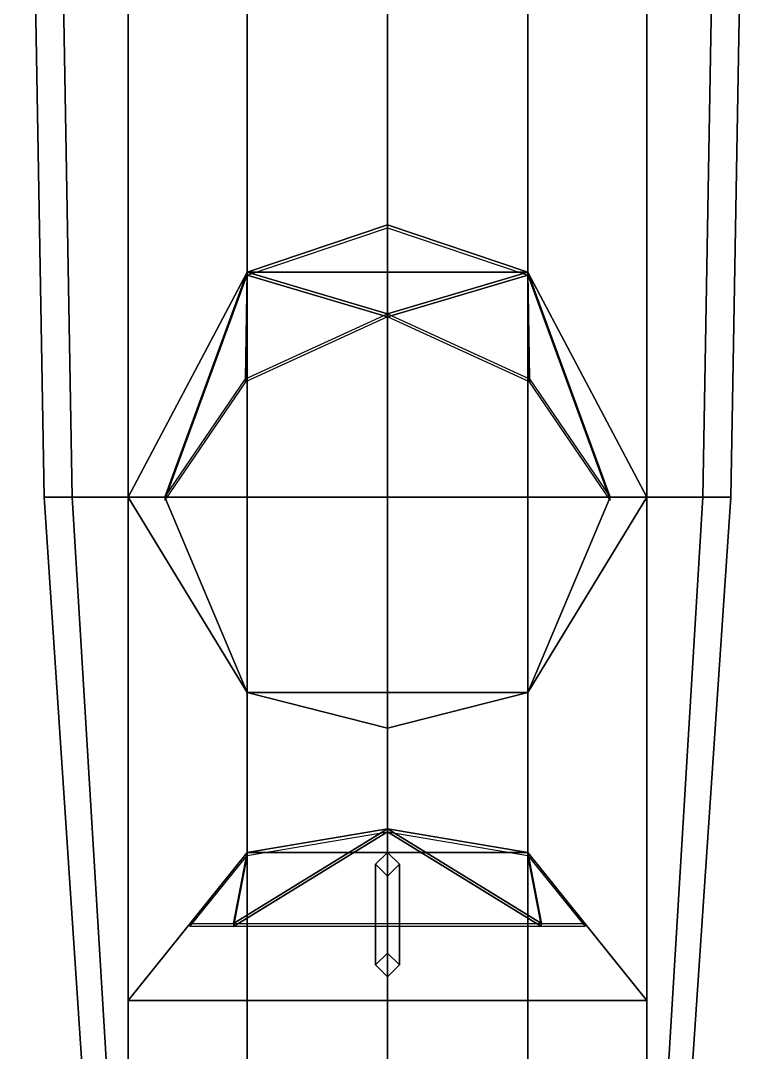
# Model space of a CAD drawing. Extents: x -1.65 to 1.65, y -4.49 to 4.29.
# Drawn here: x -0.62 to 0.62, y -0.188 to 1.555 of the extents above; entities that cross this region are included whole.
import ezdxf

# ---------------------------------------------------------------- set-up
doc = ezdxf.new("R2010")
doc.units = 0
doc.layers.get('0').update_dxf_attribs({"linetype": 'CONTINUOUS'})

msp = doc.modelspace()

# ---------------------------------------------------------------- linework, layer by layer
for points in [[(-0.5728, 3.05, 0.2373), (-0.62, 3.05), (-0.58, 0.75, -0.02), (-0.5328, 0.75, 0.2373)], [(-0.62, 3.05, -0.07), (-0.5728, 3.05, -0.3073), (-0.5328, 0.75, -0.2573), (-0.58, 0.75, -0.02)], [(-0.62, 3.05), (-0.62, 3.05, -0.07), (-0.58, 0.75, -0.02)], [(-0.4384, 3.05, 0.4384), (-0.5728, 3.05, 0.2373), (-0.5328, 0.75, 0.2373), (-0.4384, 0.75, 0.4384)], [(-0.5728, 3.05, -0.3073), (-0.4384, 3.05, -0.5084), (-0.4384, 0.75, -0.4584), (-0.5328, 0.75, -0.2573)], [(-0.2373, 3.05, 0.5728), (-0.4384, 3.05, 0.4384), (-0.4384, 0.75, 0.4384), (-0.2373, 1.13, 0.5728)], [(-0.4384, 3.05, -0.5084), (-0.2373, 3.05, -0.6428), (-0.2373, 0.75, -0.5928), (-0.4384, 0.75, -0.4584)], [(0, 3.05, 0.62), (-0.2373, 3.05, 0.5728), (-0.2373, 1.13, 0.5728), (0, 1.21, 0.62)], [(-0.2373, 3.05, -0.6428), (0, 3.05, -0.69), (0, 0.75, -0.64), (-0.2373, 0.75, -0.5928)], [(0.2373, 3.05, 0.5728), (0, 3.05, 0.62), (0, 1.21, 0.62), (0.2373, 1.13, 0.5728)], [(0, 3.05, -0.69), (0.2373, 3.05, -0.6428), (0.2373, 0.75, -0.5928), (0, 0.75, -0.64)], [(0.4384, 3.05, 0.4384), (0.2373, 3.05, 0.5728), (0.2373, 1.13, 0.5728), (0.4384, 0.75, 0.4384)], [(0.2373, 3.05, -0.6428), (0.4384, 3.05, -0.5084), (0.4384, 0.75, -0.4584), (0.2373, 0.75, -0.5928)], [(0.5728, 3.05, 0.2373), (0.4384, 3.05, 0.4384), (0.4384, 0.75, 0.4384), (0.5328, 0.75, 0.2373)], [(0.4384, 3.05, -0.5084), (0.5728, 3.05, -0.3073), (0.5328, 0.75, -0.2573), (0.4384, 0.75, -0.4584)], [(0.62, 3.05), (0.5728, 3.05, 0.2373), (0.5328, 0.75, 0.2373), (0.58, 0.75, -0.02)], [(0.5728, 3.05, -0.3073), (0.62, 3.05, -0.07), (0.58, 0.75, -0.02), (0.5328, 0.75, -0.2573)], [(0.62, 3.05, -0.07), (0.62, 3.05), (0.58, 0.75, -0.02)], [(0, 1.21, 0.62), (-0.2373, 1.13, 0.5728), (0, 1.06, 0.84)], [(0, 1.21, 0.62), (0, 1.21, 0.62), (-0.2373, 1.13, 0.5728), (0.2373, 1.13, 0.5728)], [(-0.2373, 1.125, 0.5728), (0, 1.205, 0.62), (0, 1.055, 0.84), (-0.2373, 1.125, 0.5728)], [(0.2373, 1.13, 0.5728), (0, 1.21, 0.62), (0, 1.06, 0.84), (0.2373, 1.13, 0.5728)], [(0, 1.205, 0.62), (0.2373, 1.125, 0.5728), (0, 1.055, 0.84)], [(-0.2373, 1.13, 0.5728), (-0.4384, 0.75, 0.4384), (-0.3762, 0.75, 0.48)], [(-0.2373, 1.13, 0.5728), (-0.3762, 0.75, 0.48), (-0.24, 0.95, 0.72)], [(0.2373, 1.13, 0.5728), (-0.2373, 1.13, 0.5728), (-0.3762, 0.75, 0.48), (0.3762, 0.75, 0.48)], [(-0.3762, 0.745, 0.48), (-0.2373, 1.125, 0.5728), (-0.24, 0.945, 0.72), (-0.3762, 0.745, 0.48)], [(-0.2373, 1.13, 0.5728), (-0.24, 0.95, 0.72), (0, 1.06, 0.84)], [(-0.24, 0.945, 0.72), (-0.2373, 1.125, 0.5728), (0, 1.055, 0.84), (-0.24, 0.945, 0.72)], [(0.24, 0.95, 0.72), (0.2373, 1.13, 0.5728), (0, 1.06, 0.84), (0.24, 0.95, 0.72)], [(0.2373, 1.125, 0.5728), (0.24, 0.945, 0.72), (0, 1.055, 0.84)], [(0.4384, 0.75, 0.4384), (0.2373, 1.13, 0.5728), (0.3762, 0.75, 0.48), (0.4384, 0.75, 0.4384)], [(0.3762, 0.75, 0.48), (0.2373, 1.13, 0.5728), (0.24, 0.95, 0.72), (0.3762, 0.75, 0.48)], [(0.2373, 1.125, 0.5728), (0.3762, 0.745, 0.48), (0.24, 0.945, 0.72)], [(-0.58, 0.75, -0.02), (-0.5328, 0.75, -0.2573), (-0.4428, -0.74, -0.2073), (-0.481, -0.74, -0.02)], [(-0.5328, 0.75, 0.2373), (-0.58, 0.75, -0.02), (-0.481, -0.74, -0.02), (-0.4428, -0.74, 0.1773)], [(-0.5328, 0.75, -0.2573), (-0.4384, 0.75, -0.4584), (-0.4384, -0.74, -0.4084), (-0.4428, -0.74, -0.2073)], [(-0.4384, 0.75, 0.4384), (-0.5328, 0.75, 0.2373), (-0.4428, -0.74, 0.1773), (-0.4384, -0.74, 0.3784)], [(-0.4384, 0.75, -0.4584), (-0.2373, 0.75, -0.5928), (-0.2373, -0.74, -0.5428), (-0.4384, -0.74, -0.4084)], [(-0.2373, 0.42, 0.5595), (-0.4384, 0.75, 0.4384), (-0.4384, -0.1, 0.4042), (-0.2373, 0.15, 0.5486)], [(-0.3762, 0.75, 0.48), (-0.4384, 0.75, 0.4384), (-0.2373, 0.42, 0.5595)], [(0.3762, 0.75, 0.48), (-0.3762, 0.75, 0.48), (-0.2373, 0.42, 0.5595), (0.2373, 0.42, 0.5595)], [(-0.2373, 0.75, -0.5928), (0, 0.75, -0.64), (0, -0.74, -0.59), (-0.2373, -0.74, -0.5428)], [(0, 0.75, -0.64), (0.2373, 0.75, -0.5928), (0.2373, -0.74, -0.5428), (0, -0.74, -0.59)], [(0.2373, 0.75, -0.5928), (0.4384, 0.75, -0.4584), (0.4384, -0.74, -0.4084), (0.2373, -0.74, -0.5428)], [(0.4384, 0.75, 0.4384), (0.2373, 0.42, 0.5595), (0.2373, 0.15, 0.5486), (0.4384, -0.1, 0.4042)], [(0.2373, 0.42, 0.5595), (0.4384, 0.75, 0.4384), (0.3762, 0.75, 0.48), (0.2373, 0.42, 0.5595)], [(0.4384, 0.75, -0.4584), (0.5328, 0.75, -0.2573), (0.4428, -0.74, -0.2073), (0.4384, -0.74, -0.4084)], [(0.5328, 0.75, 0.2373), (0.4384, 0.75, 0.4384), (0.4384, -0.74, 0.3784), (0.4428, -0.74, 0.1773)], [(0.5328, 0.75, -0.2573), (0.58, 0.75, -0.02), (0.4795, -0.74, -0.02), (0.4428, -0.74, -0.2073)], [(0.58, 0.75, -0.02), (0.5328, 0.75, 0.2373), (0.4428, -0.74, 0.1773), (0.4795, -0.74, -0.02)], [(0, 0.36, 0.6043), (-0.2373, 0.42, 0.5595), (-0.2373, 0.15, 0.5486), (0, 0.19, 0.5974)], [(0, 0.36, 0.6043), (0.2373, 0.42, 0.5595), (-0.2373, 0.42, 0.5595), (0, 0.36, 0.6043)], [(0.2373, 0.42, 0.5595), (0, 0.36, 0.6043), (0, 0.19, 0.5974), (0.2373, 0.15, 0.5486)], [(0, 0.19, 0.5974), (0, 0.19, 0.5974), (-0.26, 0.03, 0.61), (0, 0.03, 0.71)], [(0, 0.19, 0.5974), (0, 0.19, 0.5974), (-0.2373, 0.15, 0.5486), (-0.26, 0.03, 0.61)], [(-0.2373, 0.145, 0.5486), (-0.2373, 0.145, 0.5486), (0, 0.185, 0.5974), (-0.26, 0.025, 0.61)], [(0, 0.185, 0.5974), (0, 0.185, 0.5974), (0, 0.025, 0.71), (-0.26, 0.025, 0.61)], [(0.2373, 0.15, 0.5486), (0, 0.19, 0.5974), (0, 0.19, 0.5974), (-0.2373, 0.15, 0.5486)], [(0, 0.19, 0.5974), (0, 0.19, 0.5974), (0, 0.03, 0.71), (0.26, 0.03, 0.61)], [(0.2373, 0.15, 0.5486), (0.2373, 0.15, 0.5486), (0, 0.19, 0.5974), (0.26, 0.03, 0.61)], [(0, 0.185, 0.5974), (0, 0.185, 0.5974), (0.2373, 0.145, 0.5486), (0.26, 0.025, 0.61)], [(0, 0.185, 0.5974), (0, 0.185, 0.5974), (0.26, 0.025, 0.61), (0, 0.025, 0.71)], [(0.4384, -0.1, 0.4042), (0.2373, 0.15, 0.5486), (-0.2373, 0.15, 0.5486), (-0.4384, -0.1, 0.4042)], [(-0.26, 0.03, 0.61), (-0.26, 0.03, 0.61), (-0.2373, 0.15, 0.5486), (-0.3338, 0.03, 0.4793)], [(-0.3338, 0.025, 0.4793), (-0.3338, 0.025, 0.4793), (-0.2373, 0.145, 0.5486), (-0.26, 0.025, 0.61)], [(0, 0.15, -0.75), (-0.02, 0.13, -0.73), (-0.02, 0.13, -0.6), (0, 0.15, -0.6199)], [(0, -0.06, -0.75), (-0.02, -0.04, -0.73), (-0.02, 0.13, -0.73), (0, 0.15, -0.75)], [(0.02, 0.13, -0.73), (0, 0.15, -0.75), (0, 0.15, -0.6199), (0.02, 0.13, -0.6)], [(0.02, -0.04, -0.73), (0, -0.06, -0.75), (0, 0.15, -0.75), (0.02, 0.13, -0.73)], [(0.3338, 0.03, 0.4793), (0.3338, 0.03, 0.4793), (0.2373, 0.15, 0.5486), (0.26, 0.03, 0.61)], [(0.26, 0.025, 0.61), (0.26, 0.025, 0.61), (0.2373, 0.145, 0.5486), (0.3338, 0.025, 0.4793)], [(-0.02, 0.13, -0.73), (0, 0.11, -0.71), (0, 0.11, -0.6185), (-0.02, 0.13, -0.6)], [(-0.02, -0.04, -0.73), (0, -0.02, -0.71), (0, 0.11, -0.71), (-0.02, 0.13, -0.73)], [(0, 0.11, -0.71), (0.02, 0.13, -0.73), (0.02, 0.13, -0.6), (0, 0.11, -0.6185)], [(0, -0.02, -0.71), (0.02, -0.04, -0.73), (0.02, 0.13, -0.73), (0, 0.11, -0.71)], [(0, -0.02, -0.71), (-0.02, -0.04, -0.73), (-0.02, -0.04, -0.6), (0, -0.02, -0.6142)], [(0.02, -0.04, -0.73), (0, -0.02, -0.71), (0, -0.02, -0.6142), (0.02, -0.04, -0.6)], [(-0.02, -0.04, -0.73), (0, -0.06, -0.75), (0, -0.06, -0.6128), (-0.02, -0.04, -0.6)], [(0, -0.06, -0.75), (0.02, -0.04, -0.73), (0.02, -0.04, -0.6), (0, -0.06, -0.6128)], [(0.4384, -0.42, 0.3913), (0.4384, -0.1, 0.4042), (-0.4384, -0.1, 0.4042), (-0.4384, -0.42, 0.3913)]]:
    msp.add_3dface(points)

doc.saveas('drawing.dxf')
